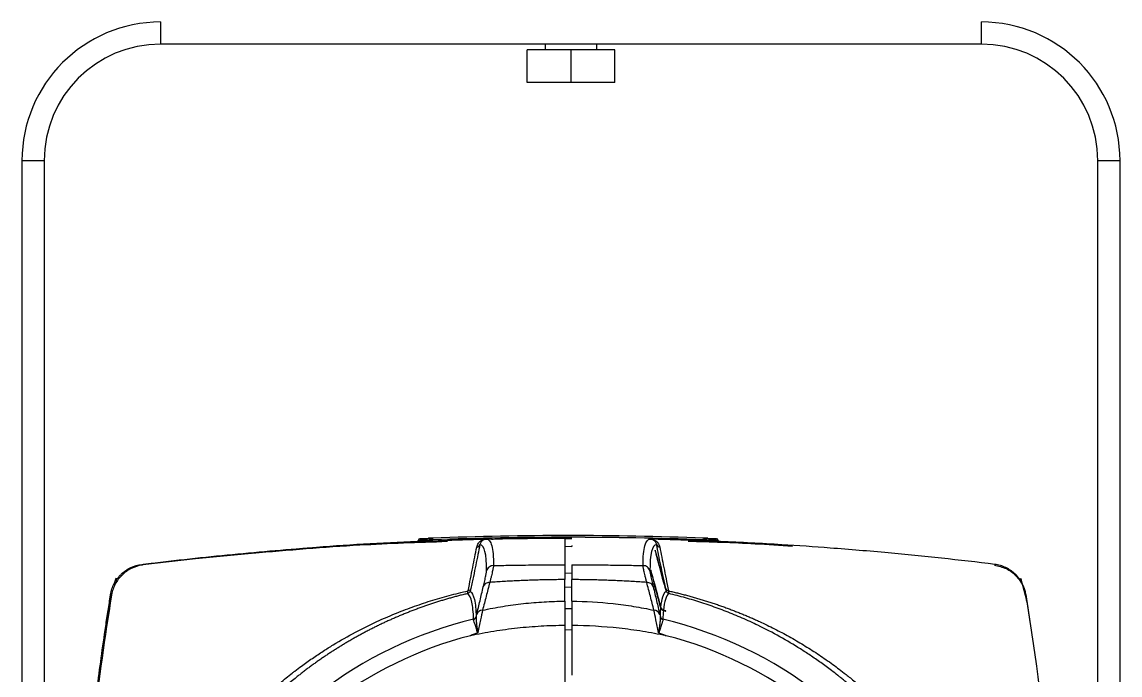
# Model space of a CAD drawing. Extents: x 14.8 to 109.8, y 1.6 to 86.6.
# Drawn here: x 98.95 to 108.38, y 39.75 to 45.35 of the extents above; entities that cross this region are included whole.
import ezdxf

# ---------------------------------------------------------------- set-up
doc = ezdxf.new("R2010")
doc.units = 0
doc.header["$MEASUREMENT"] = 0
doc.layers.add('OBJECT', color=7, linetype='CONTINUOUS')

msp = doc.modelspace()

# ---------------------------------------------------------------- linework, layer by layer
at = {"layer": 'OBJECT'}
for p, q in [((100.144, 45.3532), (100.144, 45.1632)), ((107.189, 45.1632), (107.189, 45.3532)), ((107.189, 45.1632), (100.144, 45.1632)), ((103.444, 45.1632), (103.444, 45.1132)), ((103.889, 45.1132), (103.889, 45.1632)), ((103.2915, 44.8332), (103.2915, 45.1132)), ((103.6665, 45.1132), (103.2915, 45.1132)), ((103.6665, 44.8332), (103.6665, 45.1132)), ((104.0415, 45.1132), (103.6665, 45.1132)), ((104.0415, 44.8332), (104.0415, 45.1132)), ((103.6665, 44.8332), (103.2915, 44.8332)), ((104.0415, 44.8332), (103.6665, 44.8332)), ((99.144, 44.1632), (98.954, 44.1632)), ((98.954, 44.1632), (98.954, 37.5382)), ((99.144, 44.1632), (99.144, 37.5382)), ((108.379, 44.1632), (108.189, 44.1632)), ((108.189, 38.8687), (108.189, 44.1632)), ((108.379, 37.5382), (108.379, 44.1632)), ((102.3559, 40.9057), (102.3559, 40.9075)), ((102.481, 40.912), (102.481, 40.9114)), ((103.613, 40.9243), (103.613, 40.9238)), ((103.673, 40.9243), (103.673, 40.9238)), ((104.805, 40.9114), (104.805, 40.912)), ((104.93, 40.9075), (104.9301, 40.9057)), ((103.673, 40.8528), (103.613, 40.8538)), ((103.673, 40.864), (103.673, 40.8562)), ((103.613, 40.6289), (103.673, 40.6278)), ((99.7752, 40.5764), (99.7591, 40.5807)), ((103.613, 40.3864), (103.613, 40.5712)), ((103.673, 40.3864), (103.673, 40.5712)), ((107.5107, 40.5764), (107.5269, 40.5807)), ((99.7163, 40.4364), (99.6786, 40.1913)), ((103.613, 40.5082), (103.673, 40.5072)), ((104.4827, 40.4722), (104.4826, 40.4721)), ((107.5425, 40.5227), (107.5765, 40.3959)), ((107.5697, 40.4364), (107.6074, 40.1913)), ((99.7108, 40.4007), (99.7095, 40.3959)), ((103.613, 40.3234), (103.673, 40.3225)), ((103.613, 40.1775), (103.613, 39.2678)), ((103.673, 40.1775), (103.673, 39.753)), ((103.613, 40.1421), (103.673, 40.1415))]:
    msp.add_line(p, q, dxfattribs=at)
at = {"layer": 'OBJECT', "flags": 128}
for points in [[(102.9357, 40.9177), (102.9378, 40.9178), (102.94, 40.9178), (102.9422, 40.9179), (102.9443, 40.918), (102.9465, 40.918), (102.9487, 40.9181), (102.9508, 40.9181), (102.953, 40.9182)], [(101.1365, 40.8155), (100.4434, 40.7504), (99.9902, 40.697), (99.9902, 40.697), (99.9902, 40.697)], [(99.7591, 40.5807), (99.7588, 40.5796), (99.7579, 40.5763), (99.7564, 40.5709), (99.7545, 40.5637), (99.7521, 40.5549), (99.7495, 40.5449), (99.7466, 40.534), (99.7435, 40.5227)], [(107.5269, 40.5807), (107.5272, 40.5796), (107.5281, 40.5763), (107.5295, 40.5709), (107.5315, 40.5637), (107.5338, 40.5549), (107.5365, 40.5449), (107.5394, 40.534), (107.5425, 40.5227)], [(99.708, 40.3841), (99.708, 40.3857), (99.7095, 40.3959)], [(107.578, 40.3841), (107.578, 40.3857), (107.5765, 40.3959)]]:
    msp.add_lwpolyline(points, dxfattribs=at)
at = {"layer": 'OBJECT'}
for centre, radius, start, end in [((100.144, 44.1632), 1.19, 90, 180), ((107.189, 44.1632), 1.19, 0, 90), ((100.144, 44.1632), 1, 90, 180), ((107.189, 44.1632), 1, 0, 90), ((102.3409, 40.9059), 0.015, 326.06679, 359), ((102.3709, 40.9072), 0.015, 92.42895, 179), ((103.643, 10.9192), 30.03, 87.78132, 92.21868), ((97.045, 40.705), 5.44, 2.18053, 2.33576), ((103.643, 10.9195), 30.015, 87.78132, 92.21868), ((103.643, 10.9189), 30.015, 87.7813, 92.2187), ((102.9889, 40.9181), 0.0682, 180.61721, 181.47473), ((103.643, 10.7113), 30.2125, 89.94311, 90.05689), ((99.406, 41.117), 5.4029, 357.6637, 357.82), ((110.241, 40.705), 5.44, 177.66424, 177.81947), ((104.915, 40.9072), 0.015, 1, 87.57105), ((104.9451, 40.9059), 0.015, 181, 211.78613), ((102.8572, 40.8794), 0.0292, 270.57784, 343.9557), ((104.4287, 40.8794), 0.0292, 196.0443, 269.42216), ((100.0058, 40.6994), 0.023, 173.59794, 188.94154), ((99.7078, 40.35), 0.0933, 80.1365, 85.78098), ((102.8237, 40.259), 0.0298, 283.02087, 344.77973), ((102.8237, 40.2604), 0.03, 283.3191, 344.91416), ((102.9095, 40.2539), 0.055, 92.23665, 161.78817), ((104.3765, 40.2539), 0.055, 18.21183, 87.76335), ((104.4623, 40.2604), 0.03, 195.08584, 256.6809), ((104.4623, 40.259), 0.0298, 195.22027, 256.97913), ((103.643, 36.8182), 3.5084, 103.3894, 152.11269), ((103.643, 36.8182), 3.5084, 27.88731, 76.6106), ((103.643, 36.8182), 3.3782, 104.39057, 150.81085), ((103.643, 36.8182), 3.3782, 29.18915, 75.60943)]:
    msp.add_arc(centre, radius, start, end, dxfattribs=at)
for centre, major_axis, start_param, end_param in [((104.4358, 40.6474), (-0.0471, 0.1756), 3.218734, 9.363645), ((104.3978, 40.4774), (-0.0469, 0.1749), 3.735077, 8.921716)]:
    msp.add_ellipse(centre, major_axis=major_axis, ratio=0.01686, start_param=start_param, end_param=end_param, dxfattribs=at)
for points, knots in [([(99.983, 40.702), (99.9906, 40.7029), (99.9982, 40.7039), (100.0135, 40.7057), (100.0363, 40.7085), (100.0897, 40.7149), (100.1964, 40.7276), (100.2879, 40.7379), (100.471, 40.7582), (100.5931, 40.7709), (100.9597, 40.8069), (101.2043, 40.8278), (101.9389, 40.8817), (102.4296, 40.9056), (102.9207, 40.9174)], [0, 0, 0, 0, 0.007813, 0.007813, 0.015625, 0.03125, 0.0625, 0.125, 0.125, 0.25, 0.25, 0.5, 0.5, 1, 1, 1, 1]), ([(102.9207, 40.9164), (102.7104, 40.9096), (102.1915, 40.893), (101.5964, 40.8599), (101.2128, 40.8228), (101.1365, 40.8155)], [0, 0, 0, 0, 0.353197, 0.871312, 1, 1, 1, 1]), ([(102.481, 40.912), (102.4669, 40.9115), (102.4388, 40.9106), (102.4013, 40.9093), (102.373, 40.9082), (102.3581, 40.9076), (102.3565, 40.9075), (102.3559, 40.9075)], [0, 0, 0, 0, 0.215026, 0.430086, 0.644925, 0.859411, 1, 1, 1, 1]), ([(102.3559, 40.9057), (102.3565, 40.9057), (102.358, 40.9057), (102.373, 40.9064), (102.4013, 40.9077), (102.4388, 40.9095), (102.4669, 40.9108), (102.481, 40.9114)], [0, 0, 0, 0, 0.140525, 0.354956, 0.569781, 0.784881, 1, 1, 1, 1]), ([(102.3703, 40.9222), (102.3708, 40.9222), (102.3722, 40.9223), (102.3853, 40.9229), (102.4102, 40.9239), (102.4433, 40.9252), (102.468, 40.9262), (102.4804, 40.9267)], [0, 0, 0, 0, 0.140538, 0.354959, 0.56978, 0.784884, 1, 1, 1, 1]), ([(102.4791, 40.9266), (102.4775, 40.9266), (102.471, 40.9263), (102.4608, 40.9259), (102.4505, 40.9255), (102.4452, 40.9253), (102.4446, 40.9253), (102.4444, 40.9253)], [0, 0, 0, 0, 0.077828, 0.330119, 0.58242, 0.83469, 1, 1, 1, 1]), ([(102.8575, 40.8502), (102.8587, 40.856), (102.8604, 40.8617), (102.8652, 40.8731), (102.8683, 40.8788), (102.8744, 40.8872), (102.8768, 40.89), (102.8821, 40.8956), (102.8852, 40.8984), (102.8923, 40.9039), (102.8964, 40.9066), (102.904, 40.9105), (102.9068, 40.9118), (102.9131, 40.9142), (102.9166, 40.9154), (102.9207, 40.9164)], [0, 0, 0, 0, 0.25, 0.25, 0.5, 0.5, 0.625, 0.625, 0.75, 0.75, 0.875, 0.875, 0.9375, 0.9375, 1, 1, 1, 1]), ([(102.9399, 40.9178), (102.9371, 40.9178), (102.9345, 40.9175), (102.9299, 40.9168), (102.9281, 40.9164), (102.923, 40.9152), (102.9205, 40.9142), (102.9137, 40.9114), (102.9105, 40.9094), (102.905, 40.9055), (102.9027, 40.9035), (102.8987, 40.8995), (102.897, 40.8975), (102.8926, 40.8915), (102.8904, 40.8875), (102.8871, 40.8794), (102.886, 40.8754), (102.8853, 40.8713)], [0, 0, 0, 0, 0.03125, 0.03125, 0.0625, 0.0625, 0.125, 0.125, 0.25, 0.25, 0.375, 0.375, 0.5, 0.5, 0.75, 0.75, 1, 1, 1, 1]), ([(102.9207, 40.9174), (102.9233, 40.9175), (102.9259, 40.9175), (102.931, 40.9176), (102.9335, 40.9177), (102.9357, 40.9177)], [0, 0, 0, 0, 0.5, 0.5, 1, 1, 1, 1]), ([(102.9399, 40.9178), (102.9501, 40.9181), (102.959, 40.9135), (102.9744, 40.8949), (102.9808, 40.8808), (102.9961, 40.8243), (103.0011, 40.7675), (103.0011, 40.6918)], [0, 0, 0, 0, 0.25, 0.25, 0.5, 0.5, 1, 1, 1, 1]), ([(102.983, 40.9188), (102.9787, 40.9187), (102.9745, 40.9186), (102.967, 40.9185), (102.9637, 40.9184), (102.9584, 40.9183), (102.9564, 40.9182), (102.9537, 40.9182), (102.953, 40.9182), (102.953, 40.9182)], [0, 0, 0, 0, 0.25, 0.25, 0.5, 0.5, 0.75, 0.75, 1, 1, 1, 1]), ([(103.013, 40.9179), (103.013, 40.9184), (103.013, 40.9188), (103.013, 40.919), (103.013, 40.9191), (103.013, 40.9191), (103.013, 40.9192), (103.013, 40.9194), (103.013, 40.9194), (103.013, 40.9195)], [0, 0, 0, 0, 0.5, 0.5, 0.5625, 0.5625, 0.625, 0.75, 1, 1, 1, 1]), ([(103.0425, 40.9183), (103.0386, 40.9183), (103.0347, 40.9182), (103.0276, 40.9181), (103.0243, 40.918), (103.0162, 40.9179), (103.013, 40.9179), (103.013, 40.9179)], [0, 0, 0, 0, 0.25, 0.25, 0.5, 0.5, 1, 1, 1, 1]), ([(103.613, 40.9243), (103.623, 40.9243), (103.633, 40.9243), (103.643, 40.9243), (103.648, 40.9243), (103.653, 40.9243), (103.658, 40.9243), (103.663, 40.9243), (103.668, 40.9243), (103.673, 40.9243)], [0, 0, 0, 0, 0.000762116, 0.000762116, 0.000762116, 0.001143174, 0.001143174, 0.001143174, 0.001524232, 0.001524232, 0.001524232, 0.001524232]), ([(104.2849, 40.6918), (104.2849, 40.7297), (104.2861, 40.7628), (104.2912, 40.8195), (104.295, 40.8431), (104.3103, 40.8996), (104.3257, 40.9183), (104.3461, 40.9178)], [0, 0, 0, 0, 0.25, 0.25, 0.5, 0.5, 1, 1, 1, 1]), ([(104.333, 40.9182), (104.3353, 40.9181), (104.3376, 40.918), (104.342, 40.9179), (104.3442, 40.9179), (104.3461, 40.9178)], [0, 0, 0, 0, 0.5, 0.5, 1, 1, 1, 1]), ([(104.333, 40.9182), (104.3354, 40.9181), (104.3377, 40.918), (104.3411, 40.918), (104.3422, 40.9179), (104.3438, 40.9179), (104.3443, 40.9179), (104.3451, 40.9179), (104.3453, 40.9179), (104.3457, 40.9179), (104.3458, 40.9179), (104.3461, 40.9178), (104.3462, 40.9178), (104.3484, 40.9178), (104.3505, 40.9177), (104.355, 40.9176), (104.3574, 40.9176), (104.3597, 40.9175)], [0, 0, 0, 0, 0.25, 0.25, 0.375, 0.375, 0.4375, 0.4375, 0.46875, 0.46875, 0.484375, 0.484375, 0.5, 0.5, 0.75, 0.75, 1, 1, 1, 1]), ([(104.4007, 40.8713), (104.4, 40.8754), (104.3989, 40.8794), (104.3956, 40.8875), (104.3934, 40.8915), (104.389, 40.8975), (104.3873, 40.8995), (104.3833, 40.9035), (104.3811, 40.9055), (104.3755, 40.9094), (104.3723, 40.9114), (104.3655, 40.9142), (104.363, 40.9151), (104.3579, 40.9164), (104.3561, 40.9168), (104.3515, 40.9175), (104.3489, 40.9178), (104.3461, 40.9178)], [0, 0, 0, 0, 0.25, 0.25, 0.5, 0.5, 0.625, 0.625, 0.75, 0.75, 0.875, 0.875, 0.9375, 0.9375, 0.96875, 0.96875, 1, 1, 1, 1]), ([(104.3597, 40.9175), (104.3646, 40.9167), (104.3686, 40.9156), (104.3758, 40.9132), (104.3788, 40.9119), (104.3873, 40.908), (104.3917, 40.9053), (104.3994, 40.8996), (104.4026, 40.8968), (104.4083, 40.891), (104.4108, 40.8882), (104.4173, 40.8795), (104.4205, 40.8737), (104.4255, 40.862), (104.4273, 40.8561), (104.4285, 40.8502)], [0, 0, 0, 0, 0.0625, 0.0625, 0.125, 0.125, 0.25, 0.25, 0.375, 0.375, 0.5, 0.5, 0.75, 0.75, 1, 1, 1, 1]), ([(104.9503, 40.8976), (104.82, 40.9033), (104.6343, 40.9102), (104.4485, 40.9153), (104.393, 40.9167)], [0.3943387, 0.3943387, 0.3943387, 0.3943387, 0.4259366, 0.43938967, 0.43938967, 0.43938967, 0.43938967]), ([(104.8416, 40.9253), (104.8411, 40.9253), (104.8401, 40.9253), (104.8323, 40.9256), (104.8209, 40.9261), (104.8083, 40.9266), (104.7999, 40.9269), (104.7966, 40.927)], [0, 0, 0, 0, 0.214694, 0.429408, 0.644212, 0.859085, 1, 1, 1, 1]), ([(104.93, 40.9075), (104.9287, 40.9076), (104.9259, 40.9077), (104.9044, 40.9086), (104.8728, 40.9097), (104.8376, 40.9109), (104.8143, 40.9117), (104.805, 40.912)], [0, 0, 0, 0, 0.214253, 0.428502, 0.642775, 0.857305, 1, 1, 1, 1]), ([(104.805, 40.9114), (104.8143, 40.911), (104.8376, 40.91), (104.8728, 40.9083), (104.9044, 40.9068), (104.9259, 40.9058), (104.9287, 40.9057), (104.9301, 40.9057)], [0, 0, 0, 0, 0.142782, 0.35737, 0.571631, 0.785817, 1, 1, 1, 1]), ([(104.8056, 40.9267), (104.8138, 40.9264), (104.8343, 40.9256), (104.8652, 40.9243), (104.8931, 40.9232), (104.912, 40.9224), (104.9145, 40.9223), (104.9157, 40.9222)], [0, 0, 0, 0, 0.142759, 0.357351, 0.571627, 0.785824, 1, 1, 1, 1]), ([(102.6056, 40.8968), (102.355, 40.8884), (101.7962, 40.8696), (101.2391, 40.8223), (100.9317, 40.7962)], [0, 0, 0, 0, 0.448323, 1, 1, 1, 1]), ([(102.7832, 40.4746), (102.7906, 40.5112), (102.7975, 40.5456), (102.8106, 40.6118), (102.8169, 40.6435), (102.8351, 40.7359), (102.8465, 40.7939), (102.8575, 40.8502)], [0, 0, 0, 0, 0.25, 0.25, 0.5, 0.5, 1, 1, 1, 1]), ([(102.8853, 40.8713), (102.8738, 40.8149), (102.8619, 40.7568), (102.8425, 40.6641), (102.8358, 40.6323), (102.8216, 40.5659), (102.8141, 40.5313), (102.8061, 40.4945)], [0, 0, 0, 0, 0.5, 0.5, 0.75, 0.75, 1, 1, 1, 1]), ([(104.4799, 40.4945), (104.4718, 40.5313), (104.4644, 40.5659), (104.4502, 40.6323), (104.4435, 40.6641), (104.4241, 40.7568), (104.4121, 40.8149), (104.4007, 40.8713)], [0, 0, 0, 0, 0.25, 0.25, 0.5, 0.5, 1, 1, 1, 1]), ([(104.4285, 40.8502), (104.4395, 40.7939), (104.4508, 40.7359), (104.4691, 40.6435), (104.4753, 40.6118), (104.4885, 40.5456), (104.4954, 40.5112), (104.5028, 40.4746)], [0, 0, 0, 0, 0.5, 0.5, 0.75, 0.75, 1, 1, 1, 1]), ([(105.569, 40.854), (105.4616, 40.862), (105.1628, 40.8844), (104.8632, 40.8928), (104.6713, 40.8982)], [0, 0, 0, 0, 0.359562, 1, 1, 1, 1]), ([(105.8921, 40.8417), (105.7532, 40.8521), (105.4394, 40.8735), (105.1253, 40.89), (104.9503, 40.8976)], [0.31813644, 0.31813644, 0.31813644, 0.31813644, 0.35187319, 0.3943387, 0.3943387, 0.3943387, 0.3943387]), ([(107.303, 40.702), (106.999, 40.7394), (106.5289, 40.7898), (106.0582, 40.8292), (105.8921, 40.8417)], [0.2037464, 0.2037464, 0.2037464, 0.2037464, 0.2778098, 0.3181364, 0.3181364, 0.3181364, 0.3181364]), ([(99.7147, 40.443), (99.7173, 40.4596), (99.7213, 40.4758), (99.7317, 40.5075), (99.7383, 40.523), (99.7538, 40.5527), (99.7626, 40.5667), (99.7775, 40.5866), (99.7828, 40.5931), (99.7938, 40.6056), (99.7997, 40.6117), (99.8177, 40.6291), (99.8306, 40.6397), (99.8579, 40.6585), (99.8723, 40.667), (99.9178, 40.6886), (99.9496, 40.6979), (99.983, 40.702)], [0, 0, 0, 0, 0.125, 0.125, 0.25, 0.25, 0.375, 0.375, 0.4375, 0.4375, 0.5, 0.5, 0.625, 0.625, 0.75, 0.75, 1, 1, 1, 1]), ([(99.9831, 40.6959), (99.951, 40.6908), (99.9204, 40.681), (99.8769, 40.6592), (99.863, 40.6508), (99.8368, 40.6322), (99.8245, 40.6219), (99.8013, 40.5992), (99.7906, 40.587), (99.7713, 40.5612), (99.7627, 40.5477), (99.7476, 40.5191), (99.7411, 40.5041), (99.7307, 40.4736), (99.7266, 40.4579), (99.7238, 40.4419)], [0, 0, 0, 0, 0.25, 0.25, 0.375, 0.375, 0.5, 0.5, 0.625, 0.625, 0.75, 0.75, 0.875, 0.875, 1, 1, 1, 1]), ([(99.9902, 40.697), (99.9902, 40.697), (99.9902, 40.697), (99.9902, 40.697), (99.9878, 40.6966), (99.9855, 40.6962), (99.9831, 40.6959)], [-0.00000006, -0.00000006, -0.00000006, -0.00000006, 0, 0, 0, 0.0001812267, 0.0001812267, 0.0001812267, 0.0001812267]), ([(102.9136, 40.5091), (102.9183, 40.5288), (102.9224, 40.5464), (102.9294, 40.5776), (102.9324, 40.5913), (102.9372, 40.6143), (102.939, 40.6237), (102.9415, 40.638), (102.9421, 40.643), (102.9421, 40.6456)], [0, 0, 0, 0, 0.25, 0.25, 0.5, 0.5, 0.75, 0.75, 1, 1, 1, 1]), ([(103.0011, 40.6918), (102.9877, 40.6915), (102.9744, 40.6868), (102.9533, 40.6703), (102.9456, 40.6585), (102.9421, 40.6456)], [0, 0, 0, 0, 0.5, 0.5, 1, 1, 1, 1]), ([(103.0011, 40.6918), (103.0011, 40.6904), (103.0009, 40.6884), (103.0002, 40.6831), (102.9997, 40.6799), (102.9977, 40.6685), (102.9956, 40.6586), (102.9903, 40.6342), (102.987, 40.6198), (102.9811, 40.5949), (102.979, 40.5861), (102.9744, 40.5675), (102.972, 40.5576), (102.9694, 40.5472)], [0, 0, 0, 0, 0.125, 0.125, 0.25, 0.25, 0.5, 0.5, 0.75, 0.75, 0.875, 0.875, 1, 1, 1, 1]), ([(103.0011, 40.6918), (103.0195, 40.6922), (103.0605, 40.693), (103.1287, 40.6943), (103.2101, 40.6956), (103.3209, 40.697), (103.4566, 40.6983), (103.5609, 40.6985), (103.613, 40.6987)], [0, 0, 0, 0, 0.089968, 0.201452, 0.334453, 0.488969, 0.744485, 1, 1, 1, 1]), ([(103.613, 40.6987), (103.613, 40.693), (103.613, 40.6794), (103.613, 40.6365), (103.613, 40.6076), (103.613, 40.5712)], [0, 0, 0, 0, 0.5, 0.5, 1, 1, 1, 1]), ([(103.673, 40.6987), (103.7077, 40.6986), (103.7772, 40.6985), (103.8814, 40.6978), (104.0064, 40.6965), (104.1409, 40.6946), (104.2406, 40.6927), (104.2849, 40.6918)], [0, 0, 0, 0, 0.170275, 0.340551, 0.510826, 0.782992, 1, 1, 1, 1]), ([(103.673, 40.6987), (103.673, 40.693), (103.673, 40.6794), (103.673, 40.6365), (103.673, 40.6076), (103.673, 40.5712)], [0, 0, 0, 0, 0.5, 0.5, 1, 1, 1, 1]), ([(104.3166, 40.5472), (104.314, 40.5576), (104.3116, 40.5675), (104.307, 40.5862), (104.3049, 40.595), (104.299, 40.6199), (104.2957, 40.6343), (104.2903, 40.6587), (104.2883, 40.6686), (104.2863, 40.68), (104.2857, 40.6831), (104.2851, 40.6884), (104.2849, 40.6904), (104.2849, 40.6918)], [0, 0, 0, 0, 0.125, 0.125, 0.25, 0.25, 0.5, 0.5, 0.75, 0.75, 0.875, 0.875, 1, 1, 1, 1]), ([(104.3439, 40.6456), (104.3404, 40.6585), (104.3326, 40.6703), (104.3115, 40.6868), (104.2983, 40.6915), (104.2849, 40.6918)], [0, 0, 0, 0, 0.5, 0.5, 1, 1, 1, 1]), ([(104.3439, 40.6456), (104.3439, 40.643), (104.3445, 40.638), (104.3469, 40.6237), (104.3488, 40.6144), (104.3535, 40.5914), (104.3565, 40.5778), (104.3636, 40.5464), (104.3677, 40.5288), (104.3724, 40.5091)], [0, 0, 0, 0, 0.25, 0.25, 0.5, 0.5, 0.75, 0.75, 1, 1, 1, 1]), ([(107.3013, 40.6953), (107.3355, 40.6877), (107.4039, 40.6724), (107.489, 40.608), (107.5477, 40.5265), (107.5628, 40.4644), (107.5697, 40.4364)], [0, 0, 0, 0, 0.261275, 0.522551, 0.783756, 1, 1, 1, 1]), ([(107.5713, 40.443), (107.566, 40.4763), (107.5556, 40.5077), (107.5324, 40.5524), (107.5234, 40.5665), (107.5036, 40.5931), (107.4926, 40.6056), (107.4746, 40.623), (107.4683, 40.6287), (107.4554, 40.6392), (107.4487, 40.6443), (107.4283, 40.6584), (107.4139, 40.6668), (107.3838, 40.6812), (107.368, 40.6872), (107.336, 40.6966), (107.3197, 40.6999), (107.303, 40.702)], [0, 0, 0, 0, 0.25, 0.25, 0.375, 0.375, 0.5, 0.5, 0.5625, 0.5625, 0.625, 0.625, 0.75, 0.75, 0.875, 0.875, 1, 1, 1, 1]), ([(102.9694, 40.5472), (102.959, 40.5076), (102.9486, 40.4679), (102.9383, 40.4282), (102.928, 40.3884), (102.9176, 40.3487), (102.9073, 40.3088)], [0, 0, 0, 0, 0.00607792, 0.00607792, 0.00607792, 0.0121556, 0.0121556, 0.0121556, 0.0121556]), ([(102.9694, 40.5472), (102.9564, 40.5471), (102.9437, 40.5433), (102.9238, 40.5298), (102.9167, 40.52), (102.9136, 40.5091)], [0, 0, 0, 0, 0.5, 0.5, 1, 1, 1, 1]), ([(103.613, 40.5712), (103.5941, 40.5711), (103.5563, 40.5709), (103.4994, 40.5702), (103.442, 40.5691), (103.3843, 40.5677), (103.3261, 40.5659), (103.2676, 40.5637), (103.2087, 40.5612), (103.1494, 40.5583), (103.0897, 40.555), (103.0297, 40.5513), (102.9895, 40.5486), (102.9694, 40.5472)], [0, 0, 0, 0, 0.08774, 0.176131, 0.265168, 0.354844, 0.445153, 0.536091, 0.62765, 0.719826, 0.812613, 0.906006, 1, 1, 1, 1]), ([(104.3166, 40.5472), (104.2964, 40.5486), (104.2563, 40.5513), (104.1963, 40.555), (104.1366, 40.5583), (104.0773, 40.5612), (104.0184, 40.5637), (103.9598, 40.5659), (103.9017, 40.5677), (103.8439, 40.5691), (103.7866, 40.5702), (103.7297, 40.5709), (103.6918, 40.5711), (103.673, 40.5712)], [0, 0, 0, 0, 0.09399, 0.18738, 0.280164, 0.372339, 0.463898, 0.554835, 0.645145, 0.734823, 0.823862, 0.912256, 1, 1, 1, 1]), ([(104.3786, 40.3088), (104.3683, 40.3487), (104.358, 40.3884), (104.3477, 40.4282), (104.3373, 40.4679), (104.327, 40.5076), (104.3166, 40.5472)], [0, 0, 0, 0, 0.00607767, 0.00607767, 0.00607767, 0.0121556, 0.0121556, 0.0121556, 0.0121556]), ([(104.3724, 40.5091), (104.3693, 40.52), (104.3622, 40.5298), (104.3423, 40.5433), (104.3296, 40.5471), (104.3166, 40.5472)], [0, 0, 0, 0, 0.5, 0.5, 1, 1, 1, 1]), ([(99.4638, 38.2665), (99.467, 38.312), (99.4704, 38.3575), (99.4775, 38.4486), (99.4884, 38.5851), (99.5004, 38.7216), (99.5259, 38.9943), (99.5449, 39.1759), (99.5867, 39.5388), (99.6096, 39.72), (99.6468, 39.9915), (99.6597, 40.0819), (99.6798, 40.2174), (99.69, 40.2851), (99.7022, 40.3641), (99.7084, 40.4036), (99.7111, 40.4205), (99.7129, 40.4318), (99.7138, 40.4374), (99.7147, 40.443)], [0, 0, 0, 0, 0.0625, 0.0625, 0.125, 0.25, 0.25, 0.5, 0.5, 0.75, 0.75, 0.875, 0.875, 0.9375, 0.96875, 0.984375, 0.992187, 0.992187, 1, 1, 1, 1]), ([(99.7231, 40.438), (99.6647, 40.0781), (99.6141, 39.7169), (99.55, 39.1738), (99.5307, 38.9926), (99.5046, 38.7205), (99.4965, 38.6297), (99.4849, 38.4935), (99.4812, 38.4481), (99.474, 38.3572), (99.4705, 38.3118), (99.4672, 38.2663)], [0, 0, 0, 0, 0.5, 0.5, 0.75, 0.75, 0.875, 0.875, 0.9375, 0.9375, 1, 1, 1, 1]), ([(99.7238, 40.4419), (99.7236, 40.4406), (99.7233, 40.4393), (99.7231, 40.438), (99.7231, 40.438), (99.7231, 40.438), (99.7231, 40.438)], [0, 0, 0, 0, 0.0001000617, 0.0001000617, 0.0001000617, 0.0001001217, 0.0001001217, 0.0001001217, 0.0001001217]), ([(100.2586, 38.4617), (100.2643, 38.4739), (100.2758, 38.4983), (100.2937, 38.5349), (100.3121, 38.5715), (100.331, 38.6083), (100.3505, 38.6452), (100.3705, 38.6822), (100.3911, 38.7192), (100.4123, 38.7563), (100.4341, 38.7935), (100.4565, 38.8306), (100.4794, 38.8679), (100.503, 38.9051), (100.5272, 38.9423), (100.552, 38.9796), (100.5774, 39.0168), (100.6035, 39.0539), (100.6302, 39.091), (100.6576, 39.1281), (100.7152, 39.2042), (100.8145, 39.3269), (100.9341, 39.4586), (101.0389, 39.5639), (101.1072, 39.629), (101.1682, 39.6834), (101.221, 39.7279), (101.2639, 39.7621), (101.3079, 39.7961), (101.3647, 39.8386), (101.4454, 39.8959), (101.5363, 39.9565), (101.6585, 40.0329), (101.8114, 40.1196), (101.963, 40.1946), (102.0754, 40.245), (102.1508, 40.2769), (102.227, 40.3072), (102.3041, 40.336), (102.3821, 40.3632), (102.4608, 40.3888), (102.5404, 40.4128), (102.6206, 40.4351), (102.7016, 40.456), (102.756, 40.4684), (102.7832, 40.4746)], [0, 0, 0, 0, 0.012038, 0.02418, 0.036425, 0.048774, 0.061225, 0.073778, 0.086433, 0.09919, 0.112047, 0.125006, 0.138064, 0.151222, 0.16448, 0.177836, 0.191291, 0.204843, 0.218493, 0.232239, 0.246081, 0.304039, 0.373495, 0.405327, 0.437053, 0.458042, 0.478512, 0.498868, 0.507158, 0.528357, 0.562429, 0.595806, 0.626125, 0.691572, 0.753167, 0.777504, 0.801919, 0.826413, 0.850984, 0.875632, 0.900357, 0.925156, 0.950031, 0.974979, 1, 1, 1, 1]), ([(102.7803, 40.4516), (102.7687, 40.4488), (102.7454, 40.4432), (102.7107, 40.4344), (102.676, 40.4253), (102.6414, 40.4158), (102.6069, 40.406), (102.5724, 40.3959), (102.5381, 40.3855), (102.5039, 40.3747), (102.4698, 40.3636), (102.4358, 40.3521), (102.4019, 40.3404), (102.3681, 40.3283), (102.3345, 40.3159), (102.3009, 40.3032), (102.2675, 40.2901), (102.2343, 40.2767), (102.2011, 40.263), (102.1681, 40.249), (102.1352, 40.2347), (102.1024, 40.2201), (102.0698, 40.2051), (102.0374, 40.1898), (102.0051, 40.1743), (101.9729, 40.1584), (101.9409, 40.1422), (101.9091, 40.1257), (101.8774, 40.1089), (101.8458, 40.0917), (101.8145, 40.0743), (101.7833, 40.0566), (101.7523, 40.0386), (101.7214, 40.0203), (101.6908, 40.0017), (101.6603, 39.9828), (101.63, 39.9636), (101.5998, 39.9441), (101.5699, 39.9243), (101.5402, 39.9043), (101.5106, 39.8839), (101.4813, 39.8633), (101.4521, 39.8424), (101.4232, 39.8212), (101.3944, 39.7998), (101.3659, 39.778), (101.3376, 39.756), (101.3037, 39.7291), (101.2435, 39.6802), (101.1383, 39.59), (100.9967, 39.4562), (100.8511, 39.3012), (100.7424, 39.1717), (100.6673, 39.075), (100.6156, 39.0051), (100.5664, 38.9355), (100.5198, 38.8661), (100.4757, 38.797), (100.4339, 38.7285), (100.3943, 38.6605), (100.3571, 38.5931), (100.3219, 38.5265), (100.2998, 38.482), (100.2889, 38.46)], [0, 0, 0, 0, 0.010885, 0.02177, 0.032656, 0.043541, 0.054426, 0.065311, 0.076196, 0.087082, 0.097967, 0.108852, 0.119737, 0.130622, 0.141508, 0.152393, 0.163278, 0.174163, 0.185048, 0.195933, 0.206819, 0.217704, 0.228589, 0.239474, 0.250359, 0.261244, 0.27213, 0.283015, 0.2939, 0.304785, 0.31567, 0.326555, 0.33744, 0.348326, 0.359211, 0.370096, 0.380981, 0.391866, 0.402751, 0.413636, 0.424521, 0.435407, 0.446292, 0.457177, 0.468062, 0.478947, 0.489832, 0.500717, 0.518358, 0.560412, 0.626874, 0.695576, 0.753854, 0.780728, 0.8071, 0.83297, 0.858337, 0.883203, 0.907566, 0.931428, 0.954787, 0.977645, 1, 1, 1, 1]), ([(102.7803, 40.4516), (102.78, 40.4518), (102.7801, 40.4539), (102.7811, 40.4617), (102.782, 40.4673), (102.7832, 40.4746)], [0, 0, 0, 0, 0.5, 0.5, 1, 1, 1, 1]), ([(102.8024, 40.473), (102.801, 40.4678), (102.7981, 40.463), (102.7904, 40.4555), (102.7855, 40.4528), (102.7803, 40.4516)], [0, 0, 0, 0, 0.5, 0.5, 1, 1, 1, 1]), ([(102.8306, 40.2312), (102.8287, 40.2925), (102.8236, 40.3415), (102.8068, 40.4149), (102.7952, 40.4394), (102.7803, 40.4516)], [0, 0, 0, 0, 0.5, 0.5, 1, 1, 1, 1]), ([(102.8061, 40.4945), (102.8047, 40.4895), (102.8018, 40.4849), (102.7937, 40.4779), (102.7886, 40.4755), (102.7832, 40.4746)], [0, 0, 0, 0, 0.5, 0.5, 1, 1, 1, 1]), ([(102.8061, 40.4945), (102.8046, 40.4877), (102.8035, 40.4825), (102.8022, 40.4752), (102.8021, 40.4732), (102.8024, 40.473)], [0, 0, 0, 0, 0.5, 0.5, 1, 1, 1, 1]), ([(102.8024, 40.473), (102.8173, 40.4609), (102.829, 40.4364), (102.8457, 40.3629), (102.8508, 40.3139), (102.8526, 40.2526)], [0, 0, 0, 0, 0.5, 0.5, 1, 1, 1, 1]), ([(102.8573, 40.2711), (102.8667, 40.3108), (102.8761, 40.3505), (102.8855, 40.3902), (102.8949, 40.4299), (102.9042, 40.4695), (102.9136, 40.5091)], [0, 0, 0, 0, 0.00607596, 0.00607596, 0.00607596, 0.01215192, 0.01215192, 0.01215192, 0.01215192]), ([(104.3724, 40.5091), (104.3817, 40.4695), (104.3911, 40.4299), (104.4005, 40.3902), (104.4099, 40.3505), (104.4193, 40.3108), (104.4287, 40.2711)], [0, 0, 0, 0, 0.00607596, 0.00607596, 0.00607596, 0.01215192, 0.01215192, 0.01215192, 0.01215192]), ([(104.5057, 40.4516), (104.4943, 40.4423), (104.4848, 40.4257), (104.4696, 40.3781), (104.4639, 40.3471), (104.4602, 40.3089)], [0, 0, 0, 0, 0.5, 0.5, 1, 1, 1, 1]), ([(104.4836, 40.473), (104.4839, 40.4732), (104.4837, 40.4752), (104.4825, 40.4825), (104.4814, 40.4877), (104.4799, 40.4945)], [0, 0, 0, 0, 0.5, 0.5, 1, 1, 1, 1]), ([(104.4799, 40.4945), (104.4813, 40.4895), (104.4842, 40.4849), (104.4922, 40.4779), (104.4973, 40.4755), (104.5028, 40.4746)], [0, 0, 0, 0, 0.5, 0.5, 1, 1, 1, 1]), ([(104.4836, 40.473), (104.485, 40.4678), (104.4878, 40.463), (104.4956, 40.4555), (104.5004, 40.4528), (104.5057, 40.4516)], [0, 0, 0, 0, 0.5, 0.5, 1, 1, 1, 1]), ([(104.5028, 40.4746), (104.504, 40.4673), (104.5049, 40.4617), (104.5059, 40.4539), (104.506, 40.4518), (104.5057, 40.4516)], [0, 0, 0, 0, 0.5, 0.5, 1, 1, 1, 1]), ([(104.5028, 40.4746), (104.5158, 40.4717), (104.5417, 40.4658), (104.5805, 40.4566), (104.6192, 40.447), (104.6577, 40.437), (104.696, 40.4266), (104.7342, 40.4159), (104.7722, 40.4047), (104.81, 40.3933), (104.8477, 40.3814), (104.8852, 40.3692), (104.9225, 40.3566), (104.9597, 40.3437), (104.9966, 40.3304), (105.0333, 40.3167), (105.0699, 40.3027), (105.1062, 40.2884), (105.1424, 40.2737), (105.1783, 40.2586), (105.2141, 40.2432), (105.2496, 40.2275), (105.3164, 40.1971), (105.4135, 40.1501), (105.5392, 40.0833), (105.6621, 40.0119), (105.782, 39.9359), (105.8987, 39.8556), (105.9861, 39.7905), (106.0472, 39.742), (106.0851, 39.7109), (106.1265, 39.6756), (106.1724, 39.6345), (106.2214, 39.5884), (106.2722, 39.5388), (106.3524, 39.4574), (106.4646, 39.335), (106.5731, 39.202), (106.6531, 39.0951), (106.7034, 39.0246), (106.7514, 38.9539), (106.7972, 38.8831), (106.8408, 38.8124), (106.8823, 38.7418), (106.9216, 38.6714), (106.9588, 38.6013), (106.9942, 38.5316), (107.0164, 38.4849), (107.0274, 38.4617)], [0, 0, 0, 0, 0.011923, 0.02383, 0.035721, 0.047595, 0.059452, 0.071293, 0.083117, 0.094924, 0.106713, 0.118486, 0.130241, 0.14198, 0.1537, 0.165404, 0.17709, 0.188758, 0.200409, 0.212042, 0.223657, 0.235255, 0.246834, 0.289389, 0.331879, 0.374305, 0.416667, 0.458964, 0.501139, 0.514279, 0.528868, 0.545021, 0.562954, 0.584083, 0.605283, 0.626511, 0.686422, 0.753925, 0.780142, 0.806011, 0.831527, 0.856687, 0.881488, 0.905926, 0.929999, 0.953705, 0.977039, 1, 1, 1, 1]), ([(106.9971, 38.46), (106.9918, 38.4707), (106.9813, 38.4921), (106.9651, 38.524), (106.9486, 38.5558), (106.9318, 38.5873), (106.9147, 38.6188), (106.8973, 38.65), (106.8796, 38.6811), (106.8616, 38.712), (106.8433, 38.7428), (106.8247, 38.7733), (106.8059, 38.8037), (106.7867, 38.8339), (106.7672, 38.8639), (106.7475, 38.8938), (106.7275, 38.9234), (106.7072, 38.9528), (106.6866, 38.9821), (106.6657, 39.0112), (106.6446, 39.04), (106.6232, 39.0687), (106.6015, 39.0971), (106.5795, 39.1253), (106.5573, 39.1533), (106.5348, 39.1812), (106.512, 39.2087), (106.489, 39.2361), (106.4657, 39.2633), (106.4421, 39.2902), (106.4183, 39.3169), (106.3943, 39.3433), (106.3699, 39.3696), (106.3454, 39.3956), (106.3206, 39.4214), (106.2955, 39.4469), (106.2702, 39.4722), (106.2447, 39.4972), (106.2189, 39.522), (106.1929, 39.5465), (106.1666, 39.5708), (106.1401, 39.5949), (106.1134, 39.6187), (106.0865, 39.6422), (106.0593, 39.6655), (106.0319, 39.6885), (106.0043, 39.7112), (105.9794, 39.7314), (105.9454, 39.7584), (105.8903, 39.8011), (105.8118, 39.8589), (105.723, 39.9202), (105.6071, 39.9956), (105.4582, 40.0839), (105.3126, 40.1596), (105.2039, 40.211), (105.1364, 40.2412), (105.0682, 40.2702), (104.9996, 40.2977), (104.9304, 40.3239), (104.8607, 40.3487), (104.7905, 40.3722), (104.7199, 40.3942), (104.6489, 40.4148), (104.5775, 40.4341), (104.5296, 40.4458), (104.5057, 40.4516)], [0, 0, 0, 0, 0.010855, 0.021709, 0.032564, 0.043419, 0.054273, 0.065128, 0.075982, 0.086837, 0.097692, 0.108546, 0.119401, 0.130256, 0.14111, 0.151965, 0.162819, 0.173674, 0.184529, 0.195383, 0.206238, 0.217092, 0.227947, 0.238801, 0.249656, 0.260511, 0.271365, 0.28222, 0.293074, 0.303929, 0.314783, 0.325638, 0.336493, 0.347347, 0.358202, 0.369056, 0.379911, 0.390765, 0.40162, 0.412474, 0.423329, 0.434183, 0.445038, 0.455892, 0.466747, 0.477601, 0.488456, 0.49931, 0.506823, 0.527968, 0.562745, 0.595546, 0.626232, 0.68859, 0.753062, 0.775529, 0.797991, 0.820451, 0.842907, 0.865359, 0.887808, 0.910253, 0.932695, 0.955134, 0.977569, 1, 1, 1, 1]), ([(107.5713, 40.443), (107.6022, 40.2389), (107.6709, 39.7854), (107.7512, 39.1166), (107.7901, 38.6512), (107.8079, 38.4372)], [0, 0, 0, 0, 0.30651, 0.681144, 1, 1, 1, 1]), ([(102.9073, 40.3088), (102.9654, 40.3213), (103.0237, 40.3323), (103.1407, 40.3512), (103.1993, 40.3591), (103.3169, 40.372), (103.3759, 40.3769), (103.4942, 40.3839), (103.5537, 40.3859), (103.613, 40.3864)], [0, 0, 0, 0, 0.25, 0.25, 0.5, 0.5, 0.75, 0.75, 1, 1, 1, 1]), ([(103.613, 40.3864), (103.613, 40.3636), (103.613, 40.3345), (103.613, 40.2903), (103.613, 40.281), (103.613, 40.2619), (103.613, 40.252), (103.613, 40.2216), (103.613, 40.2001), (103.613, 40.1775)], [0, 0, 0, 0, 0.5, 0.5, 0.625, 0.625, 0.75, 0.75, 1, 1, 1, 1]), ([(103.673, 40.3864), (103.7915, 40.3854), (103.9097, 40.3785), (104.0863, 40.3591), (104.1452, 40.3512), (104.2624, 40.3323), (104.3206, 40.3213), (104.3786, 40.3088)], [0, 0, 0, 0, 0.5, 0.5, 0.75, 0.75, 1, 1, 1, 1]), ([(103.673, 40.3864), (103.673, 40.3636), (103.673, 40.3345), (103.673, 40.2903), (103.673, 40.281), (103.673, 40.2619), (103.673, 40.252), (103.673, 40.2216), (103.673, 40.2001), (103.673, 40.1775)], [0, 0, 0, 0, 0.5, 0.5, 0.625, 0.625, 0.75, 0.75, 1, 1, 1, 1]), ([(102.8525, 40.2512), (102.8515, 40.246), (102.8512, 40.2392), (102.8518, 40.2224), (102.8527, 40.2123), (102.8553, 40.1893), (102.857, 40.1763), (102.8599, 40.1547), (102.8609, 40.1471), (102.8626, 40.1354), (102.8632, 40.1314), (102.8641, 40.1253), (102.8644, 40.1233), (102.865, 40.1202), (102.8652, 40.1192), (102.8656, 40.1177), (102.8657, 40.1172), (102.866, 40.1164), (102.8661, 40.1162), (102.8665, 40.1158), (102.8669, 40.1157), (102.8671, 40.1158)], [0, 0, 0, 0, 0.25, 0.25, 0.5, 0.5, 0.75, 0.75, 0.875, 0.875, 0.9375, 0.9375, 0.96875, 0.96875, 0.984375, 0.984375, 0.992188, 0.992188, 0.996094, 0.996094, 1, 1, 1, 1]), ([(102.9073, 40.3088), (102.9027, 40.2856), (102.8969, 40.2575), (102.8868, 40.2087), (102.8831, 40.1912), (102.8754, 40.1547), (102.8714, 40.1357), (102.8671, 40.1158)], [0, 0, 0, 0, 0.5, 0.5, 0.75, 0.75, 1, 1, 1, 1]), ([(104.4188, 40.1158), (104.4146, 40.1357), (104.4105, 40.1548), (104.4029, 40.1913), (104.3992, 40.2087), (104.389, 40.2575), (104.3833, 40.2856), (104.3786, 40.3088)], [0, 0, 0, 0, 0.25, 0.25, 0.5, 0.5, 1, 1, 1, 1]), ([(104.4188, 40.1158), (104.4191, 40.1157), (104.4195, 40.1158), (104.4198, 40.1162), (104.42, 40.1164), (104.4203, 40.1172), (104.4204, 40.1177), (104.4208, 40.1192), (104.421, 40.1202), (104.4216, 40.1233), (104.4219, 40.1253), (104.4228, 40.1314), (104.4234, 40.1354), (104.425, 40.1471), (104.4261, 40.1546), (104.429, 40.1762), (104.4307, 40.1891), (104.4333, 40.2121), (104.4342, 40.2223), (104.4348, 40.2392), (104.4345, 40.246), (104.4335, 40.2512)], [0, 0, 0, 0, 0.003906, 0.003906, 0.007812, 0.007812, 0.015625, 0.015625, 0.03125, 0.03125, 0.0625, 0.0625, 0.125, 0.125, 0.25, 0.25, 0.5, 0.5, 0.75, 0.75, 1, 1, 1, 1]), ([(104.4598, 40.305), (104.4579, 40.3053), (104.4564, 40.3058), (104.4536, 40.3067), (104.4524, 40.3072), (104.4489, 40.309), (104.4469, 40.3103), (104.4416, 40.315), (104.4389, 40.3189), (104.4374, 40.3238)], [0, 0, 0, 0, 0.125, 0.125, 0.25, 0.25, 0.5, 0.5, 1, 1, 1, 1]), ([(104.4383, 40.3329), (104.4396, 40.3272), (104.4422, 40.3224), (104.4474, 40.3164), (104.4494, 40.3145), (104.4528, 40.3122), (104.4541, 40.3114), (104.4568, 40.3101), (104.4583, 40.3094), (104.4602, 40.3089)], [0, 0, 0, 0, 0.5, 0.5, 0.75, 0.75, 0.875, 0.875, 1, 1, 1, 1]), ([(104.4598, 40.305), (104.4653, 40.304), (104.4704, 40.3031), (104.4761, 40.3022), (104.4777, 40.302), (104.4798, 40.3019), (104.4805, 40.3019), (104.4805, 40.3023), (104.48, 40.3026), (104.4779, 40.3035), (104.4763, 40.304), (104.4707, 40.3059), (104.4657, 40.3074), (104.4602, 40.3089)], [0, 0, 0, 0, 0.25, 0.25, 0.375, 0.375, 0.5, 0.5, 0.625, 0.625, 0.75, 0.75, 1, 1, 1, 1]), ([(103.613, 40.1775), (103.545, 40.177), (103.477, 40.1747), (103.3413, 40.1669), (103.2737, 40.1613), (103.1387, 40.1465), (103.0714, 40.1375), (102.9707, 40.1211), (102.9372, 40.1153), (102.8703, 40.1026), (102.8369, 40.0964), (102.8034, 40.0904)], [0, 0, 0, 0, 0.25, 0.25, 0.5, 0.5, 0.75, 0.75, 0.875, 0.875, 1, 1, 1, 1]), ([(102.8666, 40.1155), (102.866, 40.1156), (102.8656, 40.1161), (102.865, 40.1169), (102.8648, 40.1174), (102.8641, 40.1188), (102.8637, 40.1198), (102.8627, 40.1227), (102.8621, 40.1246), (102.8602, 40.1303), (102.8591, 40.134), (102.8557, 40.1449), (102.8535, 40.1519), (102.8472, 40.1717), (102.8434, 40.1832), (102.837, 40.2028), (102.8344, 40.211), (102.8309, 40.2233), (102.8301, 40.2276), (102.8304, 40.23)], [0, 0, 0, 0, 0.007812, 0.007812, 0.015625, 0.015625, 0.03125, 0.03125, 0.0625, 0.0625, 0.125, 0.125, 0.25, 0.25, 0.5, 0.5, 0.75, 0.75, 1, 1, 1, 1]), ([(104.4826, 40.0904), (104.4491, 40.0964), (104.4157, 40.1026), (104.3489, 40.1153), (104.3154, 40.1211), (104.2147, 40.1374), (104.1473, 40.1465), (103.9445, 40.1687), (103.8089, 40.1764), (103.673, 40.1775)], [0, 0, 0, 0, 0.125, 0.125, 0.25, 0.25, 0.5, 0.5, 1, 1, 1, 1]), ([(104.4555, 40.23), (104.4559, 40.2276), (104.455, 40.2233), (104.4516, 40.211), (104.449, 40.2028), (104.4426, 40.1832), (104.4388, 40.1718), (104.4325, 40.152), (104.4303, 40.145), (104.4269, 40.134), (104.4258, 40.1303), (104.4239, 40.1245), (104.4233, 40.1226), (104.4222, 40.1198), (104.4219, 40.1188), (104.4212, 40.1174), (104.421, 40.1169), (104.4203, 40.116), (104.42, 40.1156), (104.4194, 40.1155)], [0, 0, 0, 0, 0.25, 0.25, 0.5, 0.5, 0.75, 0.75, 0.875, 0.875, 0.9375, 0.9375, 0.96875, 0.96875, 0.984375, 0.984375, 0.992187, 0.992187, 1, 1, 1, 1]), ([(102.8666, 40.1155), (102.8559, 40.1118), (102.8453, 40.1078), (102.8242, 40.0995), (102.8138, 40.095), (102.8034, 40.0904)], [0, 0, 0, 0, 0.5, 0.5, 1, 1, 1, 1]), ([(102.8666, 40.1155), (102.8667, 40.1155), (102.8668, 40.1155), (102.8669, 40.1156), (102.867, 40.1157), (102.867, 40.1157), (102.8671, 40.1158)], [0, 0, 0, 0, 0.00000650101, 0.00000650101, 0.00000650101, 0.0000162625, 0.0000162625, 0.0000162625, 0.0000162625]), ([(104.4194, 40.1155), (104.4193, 40.1155), (104.4192, 40.1155), (104.4191, 40.1156), (104.419, 40.1157), (104.4189, 40.1157), (104.4188, 40.1158)], [0, 0, 0, 0, 0.00000650101, 0.00000650101, 0.00000650101, 0.0000162625, 0.0000162625, 0.0000162625, 0.0000162625]), ([(104.4194, 40.1155), (104.4301, 40.1118), (104.4407, 40.1078), (104.4618, 40.0995), (104.4722, 40.095), (104.4826, 40.0904)], [0, 0, 0, 0, 0.5, 0.5, 1, 1, 1, 1])]:
    msp.add_open_spline(points, degree=3, knots=knots, dxfattribs=at)
for points in [[(102.934, 40.9176), (102.9295, 40.9172), (102.925, 40.9168), (102.9207, 40.9164)], [(102.9357, 40.9177), (102.9373, 40.9178), (102.9387, 40.9178), (102.9399, 40.9178)], [(102.983, 40.9188), (102.993, 40.919), (103.003, 40.9193), (103.013, 40.9195)], [(103.613, 40.9243), (103.4229, 40.9241), (103.2327, 40.9221), (103.0425, 40.9183)], [(103.613, 40.9238), (103.613, 40.9103), (103.613, 40.8352), (103.613, 40.6987)], [(104.393, 40.9167), (104.3819, 40.917), (104.3708, 40.9173), (104.3597, 40.9175)], [(102.9421, 40.6456), (102.9422, 40.7916), (102.9232, 40.8669), (102.8853, 40.8713)], [(104.4007, 40.8713), (104.3627, 40.8669), (104.3438, 40.7916), (104.3439, 40.6456)], [(107.303, 40.702), (107.303, 40.702), (107.3025, 40.7021), (107.3015, 40.7022)], [(104.4383, 40.3329), (104.4457, 40.4066), (104.4604, 40.4531), (104.4826, 40.4721)], [(104.4829, 40.4724), (104.4832, 40.4726), (104.4834, 40.4728), (104.4836, 40.473)], [(102.8525, 40.2512), (102.8542, 40.2582), (102.8558, 40.2649), (102.8573, 40.2711)], [(102.8526, 40.2526), (102.8526, 40.2523), (102.8526, 40.2518), (102.8525, 40.2512)], [(104.4287, 40.2711), (104.4302, 40.2649), (104.4318, 40.2582), (104.4335, 40.2512)], [(104.4334, 40.2526), (104.4341, 40.2786), (104.4355, 40.3023), (104.4374, 40.3238)], [(104.4335, 40.2512), (104.4334, 40.2518), (104.4334, 40.2523), (104.4334, 40.2526)], [(104.4598, 40.305), (104.4577, 40.2828), (104.4562, 40.2582), (104.4554, 40.2312)], [(102.8304, 40.23), (102.8305, 40.2305), (102.8306, 40.231), (102.8306, 40.2312)], [(104.4554, 40.2312), (104.4554, 40.231), (104.4555, 40.2305), (104.4555, 40.23)]]:
    msp.add_open_spline(points, degree=3, dxfattribs=at)

doc.saveas('drawing.dxf')
